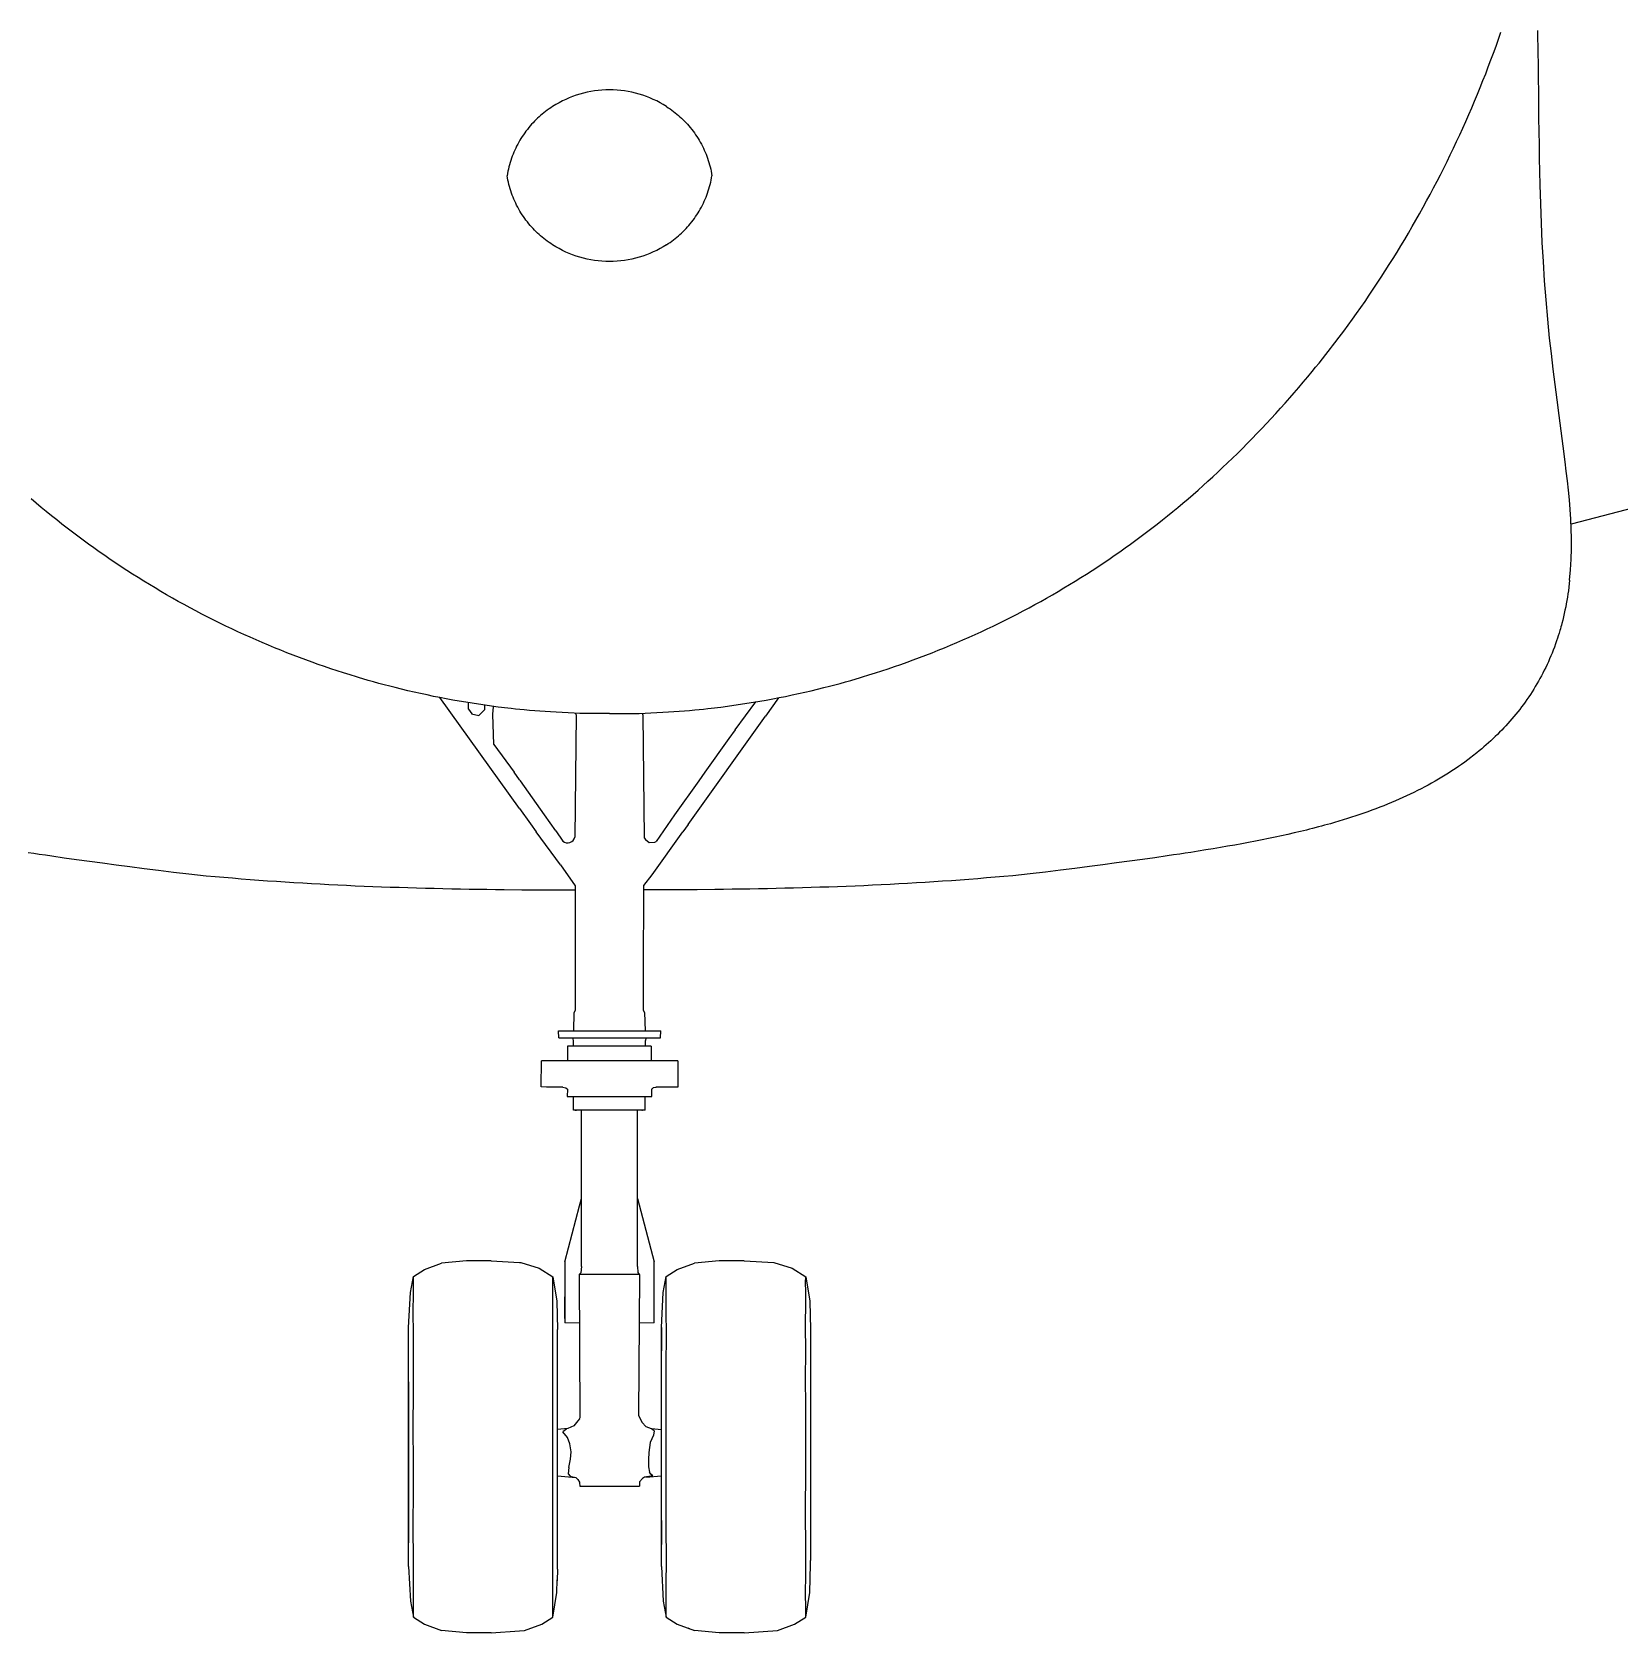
# Model space of a CAD drawing. Header units: millimetres. Extents: x -1718 to 143559, y -78490 to 15626.
# Drawn here: x 109356 to 114381, y -1837 to 3229 of the extents above; entities that cross this region are included whole.
import ezdxf

# ---------------------------------------------------------------- set-up
doc = ezdxf.new("R2010")
doc.units = ezdxf.units.MM
doc.header["$MEASUREMENT"] = 0
doc.linetypes.add('SOLID', pattern=[0])
doc.layers.get('0').update_dxf_attribs({"linetype": 'CONTINUOUS'})
doc.layers.add('LAYER_0$C$L0', color=7, linetype='SOLID')

msp = doc.modelspace()

# ---------------------------------------------------------------- linework, layer by layer
at = {"color": 7, "ltscale": 0.03937}
for p, q in [((110898.9, 771.7), (110646.9, 1122.8)), ((111718.7, 1122.5), (111677.1, 1064.1)), ((110737.1, 1086.8), (110737.1, 1106.7)), ((110746.7, 1071.5), (110769.7, 1066.3)), ((110769.7, 1066.3), (110789.7, 1085.2)), ((110789.7, 1085.2), (110789.3, 1098.7)), ((110814.8, 1070.5), (110816.1, 1093.9)), ((110817.9, 974.7), (110814.8, 1070.5)), ((110816.1, 1093.9), (110816, 1095.1)), ((111078.5, 1068.3), (111074.1, 681.1)), ((111078.5, 1068.3), (111077.5, 1073.5)), ((111288.8, 1068.6), (111289.5, 1073.5)), ((111288.8, 1068.6), (111293.5, 679.6)), ((111432.7, 721.5), (111677.1, 1064.1)), ((111581.4, 1020.9), (111646.4, 1109.3)), ((111581.4, 1020.9), (111561.5, 993)), ((110817.9, 974.7), (110882, 886.8)), ((111561.5, 993), (111485.4, 886.9)), ((110898.9, 863.1), (110882, 886.8)), ((111485.4, 886.9), (111466, 859.1)), ((110977.5, 752), (110901.6, 859.2)), ((111466, 859.1), (111389.2, 751.8)), ((110898.9, 771.9), (110933.4, 723.4)), ((110933.4, 723.4), (110951.1, 698.5)), ((111014, 701.2), (110977.5, 752)), ((111389.2, 751.8), (111331.4, 667.3)), ((111432.7, 721.5), (111416.1, 698.2)), ((111028.3, 593.2), (110951.1, 698.5)), ((111014, 701.2), (111036.3, 668.1)), ((111319, 562.3), (111416.1, 698.2)), ((111075.2, 527.6), (111075, 133.5)), ((111291, 247.3), (111292.6, 528.5)), ((111291.7, 133.4), (111291, 247.3)), ((111070.9, 68.1), (111072.1, 126.3)), ((111294.8, 126.1), (111296.5, 68.1)), ((111023, 46.6), (111022.2, 68.1)), ((111022.2, 68.1), (111345.9, 68.1)), ((111344.7, 46.6), (111345.9, 68.1)), ((110967.8, -109.4), (110968, -27.1)), ((111400, -27.1), (111399.4, -109.5)), ((111036, -109.7), (110991.8, -109.7)), ((111051, -115.8), (111050.1, -139.7)), ((111061, -139.7), (111088.8, -139.7)), ((111069.7, -182.3), (111069.8, -139.7)), ((111088.8, -139.7), (111109.7, -139.7)), ((111109.7, -139.7), (111163.9, -139.7)), ((111163.9, -139.7), (111229.1, -139.7)), ((111229.1, -139.7), (111283.1, -139.7)), ((111283.1, -139.7), (111317.3, -139.7)), ((111296.7, -182.3), (111296.9, -139.7)), ((111317.3, -139.7), (111317.5, -115.5)), ((111376.2, -109.7), (111349.8, -109.7)), ((111095, -678), (111094.8, -182.4)), ((111128.1, -182.3), (111095.9, -182.4)), ((111157.6, -182.3), (111128.1, -182.3)), ((111188.9, -182.3), (111157.6, -182.3)), ((111229.7, -182.3), (111203, -182.4)), ((111264.3, -182.3), (111229.7, -182.3)), ((111272.3, -677.2), (111272.5, -182.3)), ((111042.2, -662.3), (111088.8, -486)), ((111088.8, -486), (111094.9, -462.7)), ((111272.4, -462.2), (111325.2, -662.3)), ((110563, -709.5), (110597.9, -687.5)), ((110597.9, -687.5), (110652.6, -667)), ((110730.8, -659.9), (110652.6, -667)), ((110809.4, -659.7), (110730.8, -659.9)), ((110809.4, -659.7), (110898.9, -664.9)), ((110903.1, -665.2), (110961.4, -682.7)), ((110961.4, -682.7), (111004.2, -710)), ((111042.2, -662.3), (111042.2, -708.3)), ((111042.2, -708.3), (111042.2, -756.8)), ((111091.2, -1156.6), (111089.1, -702.2)), ((111099.3, -701.3), (111277, -701.3)), ((111278.6, -703.4), (111274.9, -1147.7)), ((111325.2, -708.5), (111325.2, -662.3)), ((111325.2, -756), (111325.2, -708.5)), ((111363.2, -709.5), (111398.1, -687.5)), ((111398.1, -687.5), (111452.8, -667)), ((111531, -659.9), (111452.8, -667)), ((111609.7, -659.7), (111531, -659.9)), ((111609.7, -659.7), (111703.3, -665.2)), ((111703.3, -665.2), (111761.6, -682.7)), ((111761.6, -682.7), (111804.4, -710)), ((110553.7, -760.3), (110563, -709.5)), ((110563.2, -768.5), (110563, -734.3)), ((111004.5, -757.9), (111003.9, -726.7)), ((111004.2, -710), (111016.9, -787.6)), ((111004.6, -795.1), (111004.5, -757.9)), ((111042.2, -756.8), (111042.2, -792)), ((111325.2, -790.5), (111325.2, -756)), ((111353.9, -760.3), (111363.2, -709.5)), ((111363.4, -768.5), (111363.2, -734.3)), ((111804.8, -757.9), (111804.2, -726.7)), ((111804.4, -710), (111817.1, -787.6)), ((111804.8, -795.1), (111804.8, -757.9)), ((110547.9, -870.4), (110553.7, -760.3)), ((110562.3, -816.5), (110563.2, -768.5)), ((111004, -861.3), (111004.6, -795.1)), ((111016.9, -787.6), (111019.2, -877.4)), ((111042.2, -818.1), (111042.2, -773.8)), ((111042.2, -792), (111042.2, -829)), ((111325.2, -829), (111325.2, -790.5)), ((111348.1, -870.4), (111353.9, -760.3)), ((111362.6, -816.5), (111363.4, -768.5)), ((111804.2, -861.3), (111804.8, -795.1)), ((111817.1, -787.6), (111819.5, -877.4)), ((110563.3, -894.6), (110562.3, -816.5)), ((111004.2, -948.8), (111004, -861.3)), ((111042.2, -842.2), (111042.2, -818.1)), ((111042.2, -829), (111042.2, -853.1)), ((111089.8, -857.1), (111042.2, -856)), ((111325.2, -856), (111277.4, -857)), ((111325.2, -853.1), (111325.2, -829)), ((111363.5, -894.6), (111362.6, -816.5)), ((111804.4, -948.8), (111804.2, -861.3)), ((110547.8, -950.5), (110547.9, -870.4)), ((110563.1, -989.6), (110563.3, -894.6)), ((111019.5, -997.9), (111019.2, -877.4)), ((111348, -950.5), (111348.1, -870.4)), ((111348, -889), (111348, -923.2)), ((111363.3, -989.6), (111363.5, -894.6)), ((110547.9, -1195.7), (110547.8, -950.5)), ((111004.1, -1030.5), (111004.2, -948.8)), ((111348, -1027.2), (111348, -950.5)), ((111804.3, -1030.5), (111804.4, -948.8)), ((110563, -1075.5), (110563.1, -989.6)), ((111019.4, -1187.3), (111019.5, -997.9)), ((111347.8, -1054.1), (111348, -974.8)), ((111363.2, -1075.5), (111363.3, -989.6)), ((111819.8, -997.9), (111819.6, -1608.1)), ((110547.8, -1042.9), (110547.9, -1175.7)), ((111004.2, -1119.5), (111004.1, -1030.5)), ((111348.1, -1221.1), (111347.8, -1054.1)), ((111804.4, -1119.5), (111804.3, -1030.5)), ((110562.9, -1186.3), (110563, -1075.5)), ((111363.2, -1186.3), (111363.2, -1075.5)), ((111004.2, -1209.3), (111004.2, -1119.5)), ((111274.9, -1147.7), (111286.3, -1170)), ((111804.4, -1209.3), (111804.4, -1119.5)), ((110547.9, -1175.7), (110547.8, -1309.8)), ((110547.9, -1321.3), (110547.9, -1195.7)), ((110563.1, -1300), (110562.9, -1186.3)), ((111004.2, -1322.7), (111004.2, -1209.3)), ((111019.3, -1428.1), (111019.4, -1187.3)), ((111051.6, -1190.7), (111019.4, -1193.7)), ((111050.7, -1218.5), (111036, -1200.7)), ((111286.3, -1170), (111300, -1184.8)), ((111323.4, -1211.6), (111312.1, -1234.5)), ((111348.1, -1194.3), (111316.5, -1191.2)), ((111348.1, -1321.3), (111348.1, -1195.7)), ((111363.3, -1300), (111363.2, -1186.3)), ((111804.4, -1322.7), (111804.4, -1209.3)), ((111057.9, -1238.4), (111050.7, -1218.5)), ((111061.9, -1264.4), (111057.9, -1238.4)), ((111060, -1287.2), (111061.9, -1264.4)), ((111308.4, -1265.9), (111307, -1288.3)), ((111312.1, -1234.5), (111308.4, -1265.9)), ((110547.8, -1309.8), (110547.8, -1546.6)), ((110563, -1389), (110563.1, -1300)), ((111054.5, -1313.7), (111060, -1287.2)), ((111307, -1288.3), (111307.5, -1311.5)), ((111363.2, -1389), (111363.3, -1300)), ((110547.8, -1608.1), (110547.9, -1321.3)), ((111003.9, -1453.4), (111004.2, -1322.7)), ((111019.3, -1340.2), (111077, -1345.2)), ((111320.4, -1340.5), (111294.5, -1344.7)), ((111299, -1344), (111348.1, -1340)), ((111348, -1608.1), (111348.1, -1321.3)), ((111804.2, -1453.4), (111804.4, -1322.7)), ((110562.6, -1498.2), (110563, -1389)), ((111362.8, -1498.2), (111363.2, -1389)), ((111004.6, -1569.9), (111003.9, -1453.4)), ((111019.6, -1611.4), (111019.3, -1428.1)), ((111804.8, -1569.9), (111804.2, -1453.4)), ((110563.2, -1608.9), (110562.6, -1498.2)), ((111347.8, -1481), (111348, -1557.3)), ((111363.5, -1608.9), (111362.8, -1498.2)), ((111004.2, -1655.4), (111004.6, -1569.9)), ((111804.4, -1655.4), (111804.8, -1569.9)), ((110563, -1683.7), (110563.2, -1608.9)), ((111019.4, -1635.7), (111019.6, -1611.4)), ((111363.2, -1683.7), (111363.5, -1608.9)), ((111817.1, -1709.4), (111819.5, -1619.6)), ((110547.9, -1626.7), (110553.7, -1736.7)), ((111004.1, -1710.8), (111004.2, -1655.4)), ((111016.9, -1709.4), (111017.9, -1669.2)), ((111019.4, -1635.7), (111017.9, -1671.9)), ((111348.1, -1626.7), (111353.9, -1736.7)), ((111804.3, -1710.8), (111804.4, -1655.4)), ((110563.1, -1742.7), (110563, -1683.7)), ((111004.2, -1760.1), (111004.1, -1710.8)), ((111004.2, -1787), (111016.9, -1709.4)), ((111363.3, -1742.7), (111363.2, -1683.7)), ((111804.4, -1760.1), (111804.3, -1710.8)), ((111804.4, -1787), (111817.1, -1709.4)), ((110553.7, -1736.7), (110563, -1787.5)), ((110563, -1777), (110563.1, -1742.7)), ((111004.2, -1784.2), (111004.2, -1760.1)), ((111353.9, -1736.7), (111363.2, -1787.5)), ((111363.2, -1777), (111363.3, -1742.7)), ((111804.4, -1784.2), (111804.4, -1760.1)), ((110563, -1787.5), (110597.9, -1809.6)), ((110597.9, -1809.6), (110652.6, -1830)), ((110914.7, -1830), (110969.3, -1809.8)), ((110969.3, -1809.8), (111004.2, -1787)), ((111363.2, -1787.5), (111398.1, -1809.6)), ((111398.1, -1809.6), (111452.8, -1830)), ((111715, -1830), (111769.5, -1809.8)), ((111769.5, -1809.8), (111804.4, -1787)), ((110730.8, -1837.1), (110652.6, -1830)), ((110809.4, -1837.4), (110730.8, -1837.1)), ((110809.4, -1837.4), (110898.9, -1831.1)), ((111531, -1837.1), (111452.8, -1830)), ((111609.7, -1837.4), (111531, -1837.1)), ((111609.7, -1837.4), (111715, -1830))]:
    msp.add_line(p, q, dxfattribs=at)
at = {"color": 7, "ltscale": 0.018792}
msp.add_line((110737.1, 1086.8), (110748.1, 1071.2), dxfattribs=at)
at = {"color": 7, "ltscale": 0.004625}
msp.add_line((110901.6, 859.2), (110898.9, 863.1), dxfattribs=at)
at = {"color": 7, "ltscale": 8.59709e-06}
msp.add_line((111432.7, 721.5), (111432.7, 721.5), dxfattribs=at)
at = {"color": 7, "ltscale": 0.015746}
msp.add_line((111293.5, 679.6), (111297.3, 673.8), dxfattribs=at)
at = {"color": 7, "ltscale": 0.015227}
msp.add_line((111297.3, 673.8), (111309.6, 664.4), dxfattribs=at)
at = {"color": 7, "ltscale": 0.017577}
msp.add_line((111309.6, 664.4), (111327.4, 665.6), dxfattribs=at)
at = {"color": 7, "ltscale": 0.00428}
msp.add_line((111327.4, 665.6), (111331.4, 667.3), dxfattribs=at)
at = {"color": 7, "ltscale": 6.96311e-05}
for p, q in [((109852.3, 564.7), (109852.4, 564.7)), ((112515.1, 564.7), (112515, 564.7))]:
    msp.add_line(p, q, dxfattribs=at)
at = {"color": 7, "ltscale": 0.016903}
msp.add_line((111028.3, 593.2), (111075.2, 527.6), dxfattribs=at)
at = {"color": 7, "ltscale": 0.016054}
msp.add_line((111292.6, 528.5), (111319, 562.3), dxfattribs=at)
at = {"color": 7, "ltscale": 0.007607}
msp.add_line((111075, 133.5), (111072.1, 126.3), dxfattribs=at)
at = {"color": 7, "ltscale": 0.007847}
msp.add_line((111294.8, 126.1), (111291.7, 133.4), dxfattribs=at)
at = {"color": 7, "ltscale": 0.017763}
msp.add_line((111023, 46.6), (111344.7, 46.6), dxfattribs=at)
at = {"color": 7, "ltscale": 0.014303}
msp.add_line((111315.1, 19.4), (111051.1, 19.4), dxfattribs=at)
for p, q in [((111051.1, 19.4), (111051.1, -27.1)), ((111315.1, 19.4), (111315.1, -27.1)), ((111070.7, -1181.4), (111051.6, -1190.7))]:
    msp.add_line(p, q)
at = {"color": 7, "ltscale": 0.008232}
msp.add_line((111069.9, 37.5), (111068, 45.7), dxfattribs=at)
at = {"color": 7, "ltscale": 0.01769}
msp.add_line((111069.8, 19.5), (111069.9, 37.5), dxfattribs=at)
at = {"color": 7, "ltscale": 0.018051}
msp.add_line((111297.8, 19.6), (111297.9, 37.9), dxfattribs=at)
at = {"color": 7, "ltscale": 0.007632}
msp.add_line((111298.6, 45.6), (111297.9, 37.9), dxfattribs=at)
at = {"color": 7, "ltscale": 0.002587}
msp.add_line((111400, -27.1), (110968, -27.1), dxfattribs=at)
at = {"color": 7, "ltscale": 0.016112}
msp.add_line((110984.2, -109.7), (110967.8, -109.4), dxfattribs=at)
at = {"color": 7, "ltscale": 0.007482}
msp.add_line((110991.8, -109.7), (110984.2, -109.7), dxfattribs=at)
at = {"color": 7, "ltscale": 0.009197}
msp.add_line((111036, -109.7), (111045.1, -111.7), dxfattribs=at)
at = {"color": 7, "ltscale": 0.007065}
msp.add_line((111045.1, -111.7), (111051, -115.8), dxfattribs=at)
at = {"color": 7, "ltscale": 0.010696}
msp.add_line((111050.1, -139.7), (111061, -139.7), dxfattribs=at)
at = {"color": 7, "ltscale": 0.006993}
msp.add_line((111317.5, -116.3), (111322.7, -111.5), dxfattribs=at)
at = {"color": 7, "ltscale": 0.008521}
msp.add_line((111322.7, -111.5), (111331.2, -109.7), dxfattribs=at)
at = {"color": 7, "ltscale": 0.00408}
msp.add_line((111334.4, -109.7), (111330.3, -109.9), dxfattribs=at)
at = {"color": 7, "ltscale": 0.018647}
msp.add_line((111349.8, -109.7), (111330.9, -109.7), dxfattribs=at)
at = {"color": 7, "ltscale": 0.007466}
msp.add_line((111383.7, -109.7), (111376.2, -109.7), dxfattribs=at)
at = {"color": 7, "ltscale": 0.015434}
msp.add_line((111399.4, -109.5), (111383.7, -109.7), dxfattribs=at)
at = {"color": 7, "ltscale": 0.00569}
msp.add_line((111075.5, -182.3), (111069.7, -182.3), dxfattribs=at)
at = {"color": 7, "ltscale": 0.001746}
msp.add_line((111075.5, -182.3), (111077.3, -182.3), dxfattribs=at)
at = {"color": 7, "ltscale": 0.013034}
msp.add_line((111088.8, -182.3), (111075.5, -182.3), dxfattribs=at)
at = {"color": 7, "ltscale": 0.001523}
msp.add_line((111077.3, -182.3), (111078.8, -182.3), dxfattribs=at)
at = {"color": 7, "ltscale": 0.000553762}
msp.add_line((111077.9, -182.3), (111077.3, -182.3), dxfattribs=at)
at = {"color": 7, "ltscale": 0.000961214}
msp.add_line((111077.3, -182.3), (111078.3, -182.3), dxfattribs=at)
at = {"color": 7, "ltscale": 0.007013}
msp.add_line((111095.9, -182.4), (111088.8, -182.3), dxfattribs=at)
at = {"color": 7, "ltscale": 0.01624}
msp.add_line((111203, -182.4), (111186.5, -182.3), dxfattribs=at)
at = {"color": 7, "ltscale": 0.018278}
msp.add_line((111282.9, -182.4), (111264.3, -182.3), dxfattribs=at)
at = {"color": 7, "ltscale": 0.011657}
msp.add_line((111294.7, -182.4), (111282.9, -182.4), dxfattribs=at)
at = {"color": 7, "ltscale": 0.001615}
msp.add_line((111286, -182.4), (111287.6, -182.4), dxfattribs=at)
at = {"color": 7, "ltscale": 0.000630583}
msp.add_line((111287.6, -182.4), (111288.3, -182.4), dxfattribs=at)
at = {"color": 7, "ltscale": 0.001986}
msp.add_line((111296.7, -182.3), (111294.7, -182.4), dxfattribs=at)
at = {"color": 7, "ltscale": 0.004113}
msp.add_line((110898.9, -664.9), (110903.1, -665.2), dxfattribs=at)
at = {"color": 7, "ltscale": 0.006234}
msp.add_line((111089.1, -702.2), (111093, -697.2), dxfattribs=at)
at = {"color": 7, "ltscale": 0.010088}
msp.add_line((111089.1, -702.2), (111099.3, -701.3), dxfattribs=at)
at = {"color": 7, "ltscale": 0.018966}
msp.add_line((111095, -678), (111093, -697.2), dxfattribs=at)
at = {"color": 7, "ltscale": 0.019227}
msp.add_line((111272.3, -677.2), (111273.4, -696.7), dxfattribs=at)
at = {"color": 7, "ltscale": 0.008364}
msp.add_line((111273.4, -696.7), (111278.6, -703.4), dxfattribs=at)
at = {"color": 7, "ltscale": 0.004729}
for p, q in [((110563, -714.4), (110563, -709.5)), ((111363.2, -714.4), (111363.2, -709.5))]:
    msp.add_line(p, q, dxfattribs=at)
at = {"color": 7, "ltscale": 0.019662}
for p, q in [((110563, -734.3), (110563, -714.4)), ((111363.2, -734.3), (111363.2, -714.4))]:
    msp.add_line(p, q, dxfattribs=at)
at = {"color": 7, "ltscale": 0.016411}
for p, q in [((111003.9, -726.7), (111004.2, -710)), ((111804.2, -726.7), (111804.4, -710))]:
    msp.add_line(p, q, dxfattribs=at)
at = {"color": 7, "ltscale": 0.002837}
for p, q in [((111042.2, -853.1), (111042.2, -856)), ((111325.2, -856), (111325.2, -853.1))]:
    msp.add_line(p, q, dxfattribs=at)
at = {"color": 7, "ltscale": 0.000519039}
msp.add_line((111325.2, -841.7), (111325.2, -842.2), dxfattribs=at)
at = {"color": 7, "ltscale": 0.018274}
for p, q in [((111348.1, -870.4), (111348, -889)), ((110547.9, -1626.7), (110547.8, -1608.1))]:
    msp.add_line(p, q, dxfattribs=at)
at = {"color": 7, "ltscale": 0.000653605}
msp.add_line((111348.1, -889.6), (111348, -889), dxfattribs=at)
at = {"color": 7, "ltscale": 0.011343}
for p, q in [((111819.5, -877.4), (111819.6, -889)), ((111819.5, -1619.6), (111819.6, -1608.1))]:
    msp.add_line(p, q, dxfattribs=at)
at = {"color": 7, "ltscale": 0.0046}
msp.add_line((111819.6, -889), (111819.8, -997.9), dxfattribs=at)
at = {"color": 7, "ltscale": 0.003388}
msp.add_line((111348, -920.2), (111348, -923.6), dxfattribs=at)
at = {"color": 7, "ltscale": 0.018793}
msp.add_line((111348, -923.6), (111348, -942.7), dxfattribs=at)
at = {"color": 7, "ltscale": 0.009116}
msp.add_line((111348, -935.5), (111348, -944.7), dxfattribs=at)
at = {"color": 7, "ltscale": 0.008623}
msp.add_line((111088.8, -1159.2), (111083.9, -1166.5), dxfattribs=at)
at = {"color": 7, "ltscale": 0.004328}
msp.add_line((111088.8, -1159.2), (111091.2, -1155.6), dxfattribs=at)
at = {"color": 7, "ltscale": 0.01359}
msp.add_line((111047.4, -1192.8), (111036, -1200.7), dxfattribs=at)
at = {"color": 7, "ltscale": 0.019608}
msp.add_line((111083.9, -1166.5), (111070.7, -1181.4), dxfattribs=at)
at = {"color": 7, "ltscale": 0.017428}
msp.add_line((111316.5, -1191.2), (111300, -1184.8), dxfattribs=at)
at = {"color": 7, "ltscale": 0.010274}
msp.add_line((111324.5, -1197.9), (111316.5, -1191.2), dxfattribs=at)
at = {"color": 7, "ltscale": 0.013545}
msp.add_line((111324.5, -1197.9), (111323.4, -1211.6), dxfattribs=at)
at = {"color": 7, "ltscale": 0.019273}
msp.add_line((111054.5, -1313.7), (111053, -1333.2), dxfattribs=at)
at = {"color": 7, "ltscale": 0.016987}
msp.add_line((111307.5, -1311.5), (111310.5, -1328.5), dxfattribs=at)
at = {"color": 7, "ltscale": 0.00969}
msp.add_line((111053, -1333.2), (111059.3, -1340.8), dxfattribs=at)
at = {"color": 7, "ltscale": 0.017719}
msp.add_line((111059.3, -1340.8), (111076.8, -1344.9), dxfattribs=at)
at = {"color": 7, "ltscale": 0.014974}
msp.add_line((111076.8, -1344.9), (111083.7, -1351.8), dxfattribs=at)
at = {"color": 7, "ltscale": 0.009161}
msp.add_line((111083.7, -1351.8), (111088.4, -1359.8), dxfattribs=at)
at = {"color": 7, "ltscale": 0.002219}
msp.add_line((111088.4, -1359.8), (111088.8, -1362), dxfattribs=at)
at = {"color": 7, "ltscale": 0.01042}
msp.add_line((111088.8, -1362), (111090.3, -1372.5), dxfattribs=at)
at = {"color": 7, "ltscale": 0.018406}
msp.add_line((111279.1, -1359.1), (111278.5, -1372.6), dxfattribs=at)
at = {"color": 7, "ltscale": 0.013676}
msp.add_line((111279.1, -1359.1), (111287.9, -1348.3), dxfattribs=at)
at = {"color": 7, "ltscale": 0.007396}
msp.add_line((111294.5, -1344.7), (111287.9, -1348.3), dxfattribs=at)
at = {"color": 7, "ltscale": 0.007158}
msp.add_line((111314.2, -1334.8), (111310.5, -1328.5), dxfattribs=at)
at = {"color": 7, "ltscale": 0.008307}
msp.add_line((111320.4, -1340.5), (111314.2, -1334.8), dxfattribs=at)
at = {"color": 7, "ltscale": 0.002261}
msp.add_line((111090.3, -1372.5), (111278.5, -1372.6), dxfattribs=at)
at = {"color": 7, "ltscale": 0.005671}
msp.add_line((110547.8, -1546.6), (110547.8, -1552.3), dxfattribs=at)
at = {"color": 7, "ltscale": 0.00135}
msp.add_line((111348, -1609.5), (111348, -1608.1), dxfattribs=at)
at = {"color": 7, "ltscale": 0.002749}
msp.add_line((111348, -1611.4), (111348, -1608.6), dxfattribs=at)
at = {"color": 7, "ltscale": 0.002538}
msp.add_line((111348, -1614), (111348, -1611.4), dxfattribs=at)
at = {"color": 7, "ltscale": 0.012938}
msp.add_line((111348.1, -1626.7), (111348, -1613.5), dxfattribs=at)
at = {"color": 7, "ltscale": 0.01035}
for p, q in [((110563, -1787.5), (110563, -1777)), ((111363.2, -1787.5), (111363.2, -1777))]:
    msp.add_line(p, q, dxfattribs=at)
at = {"color": 7, "ltscale": 0.002761}
for p, q in [((111004.2, -1787), (111004.2, -1784.2)), ((111804.4, -1787), (111804.4, -1784.2))]:
    msp.add_line(p, q, dxfattribs=at)
at = {"color": 7, "ltscale": 0.003656}
msp.add_line((111436.1, -1823.9), (111432.6, -1822.5), dxfattribs=at)
at = {"color": 7, "ltscale": 0.001384}
msp.add_line((111437.4, -1824.3), (111436.1, -1823.9), dxfattribs=at)
at = {"color": 7, "ltscale": 0.01564}
msp.add_line((110898.9, -1831.1), (110914.7, -1830), dxfattribs=at)
at = {"ltscale": 0.03937}
for points in [[(113138.9, 1865.4), (113154.8, 1880.6), (113170.5, 1895.9), (113186.1, 1911.4), (113201.6, 1926.9), (113216.9, 1942.5), (113232.2, 1958.2), (113247.4, 1974.1), (113262.4, 1990), (113277.4, 2006.1), (113292.2, 2022.2), (113306.9, 2038.4), (113321.6, 2054.7), (113336.1, 2071.2), (113350.5, 2087.7), (113364.7, 2104.3), (113378.9, 2121), (113393, 2137.8), (113406.9, 2154.7), (113417.9, 2168.2), (113428.8, 2181.7), (113439.7, 2195.3), (113450.4, 2209), (113457.6, 2218.1), (113464.7, 2227.2), (113471.8, 2236.4), (113478.8, 2245.6), (113492.8, 2264.1), (113506.7, 2282.7), (113520.5, 2301.3), (113534.1, 2320.1), (113547.6, 2339), (113560.9, 2357.9), (113574.2, 2376.9), (113587.3, 2396), (113600.2, 2415.2), (113613.1, 2434.5), (113625.8, 2453.9), (113638.3, 2473.3), (113650.9, 2493.1), (113663.4, 2512.9), (113675.7, 2532.8), (113687.9, 2552.8), (113699.9, 2572.9), (113711.8, 2593.1), (113723.6, 2613.3), (113735.2, 2633.6), (113746.7, 2654), (113758, 2674.5), (113769.3, 2695), (113780.4, 2715.6), (113791.3, 2736.3), (113802.1, 2757), (113812.8, 2777.8), (113823.3, 2798.7), (113833.7, 2819.6), (113843.9, 2840.6), (113854.1, 2861.7), (113864, 2882.9), (113873.9, 2904.1), (113883.5, 2925.3), (113893.1, 2946.6), (113902.5, 2968), (113911.8, 2989.4), (113920.9, 3010.9), (113929.9, 3032.5), (113938.7, 3054.1), (113947.4, 3075.7), (113956, 3097.4), (113964.4, 3119.2), (113972.6, 3141), (113980.8, 3162.9), (113988.7, 3184.8), (113996.6, 3206.7), (114004.2, 3228.7)], [(115298.5, 1951.7), (114226.2, 1671.8)], [(114221.7, 1494.3), (114219.1, 1472.3), (114217.7, 1461.3), (114216.2, 1451), (114214.6, 1440.7), (114212.9, 1430.4), (114211.1, 1420.1), (114209.2, 1409.9), (114207, 1399.4), (114204.8, 1389), (114202.4, 1378.6), (114199.9, 1368.2), (114197.2, 1357.9), (114195.7, 1352.2), (114194.2, 1346.6), (114192.6, 1341), (114190.9, 1335.5), (114188.4, 1327.1), (114185.8, 1318.8), (114183.2, 1310.5), (114180.4, 1302.2), (114177, 1292.6), (114173.5, 1283), (114169.9, 1273.5), (114166.2, 1264), (114162.3, 1254.6), (114158.4, 1245.4), (114154.3, 1236.3), (114150.2, 1227.3), (114145.9, 1218.3), (114141.5, 1209.4), (114137.1, 1200.6), (114132.5, 1191.9), (114127.8, 1183.2), (114123, 1174.7), (114118.1, 1166.1), (114113.1, 1157.7), (114108, 1149.4), (114102.8, 1141.2), (114097.5, 1133), (114092.1, 1124.9), (114086.6, 1116.9), (114081, 1108.9), (114075.3, 1101.1), (114069.5, 1093.3), (114063.6, 1085.6), (114057.6, 1078), (114051.5, 1070.4), (114045.4, 1063), (114039.1, 1055.6), (114032.8, 1048.3), (114026.4, 1041.1), (114019.9, 1034), (114013.4, 1026.9), (114006.7, 1020), (114000, 1013.1), (113993.2, 1006.3), (113986.3, 999.6), (113979.4, 993), (113972.3, 986.4), (113965.2, 979.9), (113958, 973.5), (113950.7, 967.1), (113943.4, 960.8), (113935.9, 954.6), (113928.4, 948.5), (113923.7, 944.7), (113918.9, 940.9), (113914.1, 937.2), (113909.3, 933.4), (113899.5, 926.1), (113889.7, 918.8), (113879.7, 911.7), (113869.6, 904.6), (113859.4, 897.7), (113849.2, 891), (113838.7, 884.2), (113828.2, 877.6), (113817.6, 871.1), (113806.9, 864.8), (113796.1, 858.5), (113785.1, 852.3), (113774.1, 846.2), (113763, 840.3), (113751.7, 834.4), (113740.4, 828.6), (113728.9, 822.9), (113717.5, 817.4), (113705.7, 811.9), (113694, 806.4), (113682.1, 801.2), (113670.3, 796), (113658.1, 790.8), (113645.9, 785.8), (113633.7, 780.8), (113621.4, 776), (113608.8, 771.2), (113596.2, 766.5), (113583.6, 761.9), (113570.9, 757.4), (113557.9, 752.9), (113544.8, 748.5), (113531.8, 744.3), (113518.6, 740.1), (113505.2, 735.9), (113491.7, 731.8), (113478.1, 727.8), (113464.6, 723.9), (113455.2, 721.2), (113445.9, 718.7), (113436.6, 716.1), (113427.3, 713.6), (113408.5, 708.7), (113398.9, 706.2), (113389.2, 703.8), (113369.9, 699.1), (113350.5, 694.5), (113330.4, 689.9), (113310.3, 685.4), (113290.2, 681.1), (113269.3, 676.7), (113248.5, 672.5), (113227.5, 668.3), (113205.8, 664.2), (113184.1, 660.1), (113162.3, 656.2), (113139.6, 652.2), (113116.9, 648.3), (113094.2, 644.5), (113070.5, 640.6), (113046.7, 636.8), (113023, 633.1), (113005.6, 630.4), (112988.1, 627.7), (112968.3, 624.8), (112948.5, 621.9), (112909.4, 616.2), (112870.4, 610.7), (112829.3, 605.1), (112788.3, 599.5), (112745.1, 593.8), (112702, 588.2), (112656.5, 582.4), (112611, 576.6), (112563.1, 570.6), (112515.1, 564.7)], [(109344.4, 633.1), (109361.8, 630.4), (109379.3, 627.7), (109399.1, 624.8), (109418.9, 621.9), (109458, 616.2), (109497, 610.7), (109538.1, 605.1), (109579.1, 599.5), (109622.3, 593.8), (109665.4, 588.2), (109710.9, 582.4), (109756.4, 576.6), (109804.3, 570.6), (109852.3, 564.7)]]:
    msp.add_lwpolyline(points, dxfattribs=at)
at = {"color": 7, "ltscale": 0.03937}
for points in [[(111003.5, 2993.6), (110997.8, 2989.9), (110992.3, 2986.1), (110986.8, 2982.2), (110981.4, 2978.1), (110976.1, 2974), (110970.9, 2969.7), (110965.7, 2965.4), (110960.7, 2960.9), (110955.8, 2956.4), (110950.9, 2951.7), (110946.2, 2947), (110941.6, 2942.1), (110937, 2937.2), (110932.6, 2932.1), (110928.1, 2926.8), (110923.7, 2921.3), (110919.4, 2915.8), (110915.3, 2910.1), (110911.3, 2904.4), (110907.4, 2898.6), (110903.6, 2892.7), (110900, 2886.7), (110896.5, 2880.7), (110893.1, 2874.5), (110889.9, 2868.3), (110886.8, 2862.1), (110883.8, 2855.7), (110881, 2849.4), (110878.4, 2842.9), (110875.8, 2836.3), (110873.4, 2829.6), (110871.1, 2822.9), (110869, 2816.1), (110867.1, 2809.3), (110865.3, 2802.5), (110863.6, 2795.6), (110862.1, 2788.7), (110860.8, 2781.7), (110859.6, 2774.7)], [(111363.9, 2993.6), (111369.6, 2989.9), (111375.1, 2986.1), (111380.6, 2982.2), (111386, 2978.1), (111391.3, 2974), (111396.5, 2969.7), (111401.7, 2965.4), (111406.7, 2960.9), (111411.6, 2956.4), (111416.5, 2951.7), (111421.2, 2947), (111425.8, 2942.1), (111430.4, 2937.2), (111434.8, 2932.1), (111439.3, 2926.8), (111443.7, 2921.3), (111448, 2915.8), (111452.1, 2910.1), (111456.2, 2904.4), (111460, 2898.6), (111463.8, 2892.7), (111467.4, 2886.7), (111470.9, 2880.7), (111474.3, 2874.5), (111477.5, 2868.3), (111480.6, 2862.1), (111483.6, 2855.7), (111486.4, 2849.4), (111489.1, 2842.9), (111491.6, 2836.3), (111494, 2829.6), (111496.3, 2822.9), (111498.4, 2816.1), (111500.3, 2809.3), (111502.1, 2802.5), (111503.8, 2795.6), (111505.3, 2788.7), (111506.6, 2781.7), (111507.8, 2774.7)], [(111003.5, 2555.8), (110997.8, 2559.5), (110992.3, 2563.3), (110986.8, 2567.2), (110981.4, 2571.3), (110976.1, 2575.4), (110970.9, 2579.7), (110965.7, 2584), (110960.7, 2588.5), (110955.8, 2593), (110950.9, 2597.7), (110946.2, 2602.5), (110941.6, 2607.3), (110937, 2612.3), (110932.6, 2617.3), (110928.1, 2622.6), (110923.7, 2628.1), (110919.4, 2633.7), (110915.3, 2639.3), (110911.3, 2645), (110907.4, 2650.8), (110903.6, 2656.7), (110900, 2662.7), (110896.5, 2668.7), (110893.1, 2674.9), (110889.9, 2681.1), (110886.8, 2687.3), (110883.8, 2693.7), (110881, 2700.1), (110878.4, 2706.5), (110875.8, 2713.1), (110873.4, 2719.8), (110871.1, 2726.5), (110869, 2733.3), (110867.1, 2740.1), (110865.3, 2746.9), (110863.6, 2753.8), (110862.1, 2760.8), (110860.8, 2767.7), (110859.6, 2774.7)], [(111363.9, 2555.8), (111369.6, 2559.5), (111375.1, 2563.3), (111380.6, 2567.2), (111386, 2571.3), (111391.3, 2575.4), (111396.5, 2579.7), (111401.7, 2584), (111406.7, 2588.5), (111411.6, 2593), (111416.5, 2597.7), (111421.2, 2602.5), (111425.8, 2607.3), (111430.4, 2612.3), (111434.8, 2617.3), (111439.3, 2622.6), (111443.7, 2628.1), (111448, 2633.7), (111452.1, 2639.3), (111456.2, 2645), (111460, 2650.8), (111463.8, 2656.7), (111467.4, 2662.7), (111470.9, 2668.7), (111474.3, 2674.9), (111477.5, 2681.1), (111480.6, 2687.3), (111483.6, 2693.7), (111486.4, 2700.1), (111489.1, 2706.5), (111491.6, 2713.1), (111494, 2719.8), (111496.3, 2726.5), (111498.4, 2733.3), (111500.3, 2740.1), (111502.1, 2746.9), (111503.8, 2753.8), (111505.3, 2760.8), (111506.6, 2767.7), (111507.8, 2774.7)], [(111183.7, 1072.2), (111202.4, 1072.1), (111221.1, 1072.2), (111239.9, 1072.4), (111258.6, 1072.7), (111277.3, 1073.1), (111296, 1073.7), (111314.7, 1074.5), (111333.4, 1075.3), (111352.1, 1076.3), (111370.7, 1077.4), (111387.3, 1078.5), (111403.9, 1079.7), (111420.5, 1081), (111437, 1082.5), (111453.6, 1084), (111467.3, 1085.3), (111481.1, 1086.7), (111494.9, 1088.2), (111505.2, 1089.4), (111515.5, 1090.6), (111525.8, 1091.8), (111536.1, 1093.1), (111556.7, 1095.8), (111577.3, 1098.6), (111597.8, 1101.6), (111618.3, 1104.8), (111638.8, 1108.1), (111659.3, 1111.5), (111679.7, 1115.1), (111700.1, 1118.9), (111720.5, 1122.8), (111740.9, 1126.9), (111761.2, 1131.2), (111781.5, 1135.6), (111801.7, 1140.1), (111821.9, 1144.8), (111842.1, 1149.6), (111862.3, 1154.6), (111879.3, 1159), (111896.4, 1163.5), (111913.4, 1168), (111930.4, 1172.7), (111947.3, 1177.5), (111964.2, 1182.4), (111974.4, 1185.4), (111984.5, 1188.4), (112004.7, 1194.6), (112024.9, 1200.9), (112045, 1207.4), (112065.1, 1214), (112085.1, 1220.8), (112105.1, 1227.8), (112125, 1234.8), (112144.9, 1242.1), (112164.7, 1249.5), (112184.5, 1257), (112204.2, 1264.7), (112223.9, 1272.5), (112243.5, 1280.5), (112263, 1288.6), (112282.5, 1296.8), (112301.9, 1305.2), (112321.2, 1313.8), (112340.5, 1322.5), (112359.7, 1331.3), (112378.9, 1340.3), (112398, 1349.4), (112417, 1358.7), (112436, 1368.1), (112454.8, 1377.7), (112473.7, 1387.3), (112492.4, 1397.2), (112511.1, 1407.1), (112529.7, 1417.2), (112548.2, 1427.5), (112566.6, 1437.9), (112585, 1448.4), (112603.3, 1459), (112621.5, 1469.8), (112639.5, 1480.7), (112657.5, 1491.7), (112675.3, 1502.8), (112693.1, 1514), (112710.8, 1525.4), (112728.4, 1536.9), (112746, 1548.6), (112763.4, 1560.4), (112780.8, 1572.3), (112798, 1584.3), (112815.2, 1596.4), (112832.3, 1608.7), (112849.3, 1621.1), (112866.2, 1633.7), (112883.1, 1646.3), (112899.8, 1659.1), (112916.4, 1672), (112933, 1685), (112949.4, 1698.2), (112965.8, 1711.5), (112982, 1724.9), (112998.2, 1738.4), (113014.2, 1752), (113030.2, 1765.8), (113046, 1779.7), (113061.8, 1793.7), (113077.4, 1807.8), (113093, 1822), (113108.4, 1836.4), (113123.7, 1850.8), (113138.9, 1865.4)], [(111183.7, 1072.2), (111165, 1072.1), (111146.3, 1072.2), (111127.5, 1072.4), (111108.8, 1072.7), (111090.1, 1073.1), (111071.4, 1073.7), (111052.7, 1074.5), (111034, 1075.3), (111015.3, 1076.3), (110996.7, 1077.4), (110980.1, 1078.5), (110963.5, 1079.7), (110946.9, 1081), (110930.4, 1082.5), (110913.8, 1084), (110900.1, 1085.3), (110886.3, 1086.7), (110872.5, 1088.2), (110862.2, 1089.4), (110851.9, 1090.6), (110841.6, 1091.8), (110831.3, 1093.1), (110810.7, 1095.8), (110790.1, 1098.6), (110769.6, 1101.6), (110749.1, 1104.8), (110728.6, 1108.1), (110708.1, 1111.5), (110687.7, 1115.1), (110667.3, 1118.9), (110646.9, 1122.8), (110626.5, 1126.9), (110606.2, 1131.2), (110585.9, 1135.6), (110565.7, 1140.1), (110545.5, 1144.8), (110525.3, 1149.6), (110505.1, 1154.6), (110488.1, 1159), (110471, 1163.5), (110454, 1168), (110437, 1172.7), (110420.1, 1177.5), (110403.2, 1182.4), (110393, 1185.4), (110382.9, 1188.4), (110362.7, 1194.6), (110342.5, 1200.9), (110322.4, 1207.4), (110302.3, 1214), (110282.3, 1220.8), (110262.3, 1227.8), (110242.4, 1234.8), (110222.5, 1242.1), (110202.7, 1249.5), (110182.9, 1257), (110163.2, 1264.7), (110143.5, 1272.5), (110123.9, 1280.5), (110104.4, 1288.6), (110084.9, 1296.8), (110065.5, 1305.2), (110046.2, 1313.8), (110026.9, 1322.5), (110007.7, 1331.3), (109988.5, 1340.3), (109969.4, 1349.4), (109950.4, 1358.7), (109931.4, 1368.1), (109912.6, 1377.7), (109893.7, 1387.3), (109875, 1397.2), (109856.3, 1407.1), (109837.7, 1417.2), (109819.2, 1427.5), (109800.8, 1437.9), (109782.4, 1448.4), (109764.1, 1459), (109745.9, 1469.8), (109727.9, 1480.7), (109709.9, 1491.7), (109692.1, 1502.8), (109674.3, 1514), (109656.6, 1525.4), (109639, 1536.9), (109621.4, 1548.6), (109604, 1560.4), (109586.6, 1572.3), (109569.4, 1584.3), (109552.2, 1596.4), (109535.1, 1608.7), (109518.1, 1621.1), (109501.2, 1633.7), (109484.3, 1646.3), (109467.6, 1659.1), (109451, 1672), (109434.4, 1685), (109418, 1698.2), (109401.6, 1711.5), (109385.4, 1724.9), (109369.2, 1738.4), (109353.2, 1752)], [(109852.4, 564.7), (109880.1, 562), (109907.8, 559.3), (109935.5, 556.8), (109963.3, 554.3), (109991, 552), (110018.7, 549.7), (110046.4, 547.5), (110074.2, 545.4), (110101.9, 543.4), (110129.6, 541.5), (110157.3, 539.6), (110185.1, 537.9), (110212.8, 536.2), (110240.5, 534.6), (110268.3, 533.1), (110296, 531.6), (110323.8, 530.3), (110351.5, 529), (110379.2, 527.7), (110406.9, 526.5), (110434.7, 525.4), (110462.4, 524.4), (110490.1, 523.4), (110517.9, 522.5), (110545.6, 521.6), (110573.4, 520.8), (110601.1, 520.1), (110628.9, 519.4), (110656.6, 518.8), (110684.3, 518.2), (110712.1, 517.6), (110739.8, 517.1), (110767.5, 516.7), (110795.3, 516.2), (110823, 515.9), (110850.7, 515.5), (110906.2, 515), (110961.7, 514.6), (111017.2, 514.3), (111072.7, 514.1), (111075.1, 514.1)], [(112515, 564.7), (112487.3, 562), (112459.6, 559.3), (112431.9, 556.8), (112404.1, 554.3), (112376.4, 552), (112348.7, 549.7), (112321, 547.5), (112293.2, 545.4), (112265.5, 543.4), (112237.8, 541.5), (112210.1, 539.6), (112182.3, 537.9), (112154.6, 536.2), (112126.9, 534.6), (112099.1, 533.1), (112071.4, 531.6), (112043.7, 530.3), (112015.9, 529), (111988.2, 527.7), (111960.5, 526.5), (111932.7, 525.4), (111905, 524.4), (111877.3, 523.4), (111849.5, 522.5), (111821.8, 521.6), (111794, 520.8), (111766.3, 520.1), (111738.6, 519.4), (111710.8, 518.8), (111683.1, 518.2), (111655.3, 517.6), (111627.6, 517.1), (111599.9, 516.7), (111572.1, 516.2), (111544.4, 515.9), (111516.7, 515.5), (111461.2, 515), (111405.7, 514.6), (111350.2, 514.3), (111294.7, 514.1), (111292.5, 514.1)]]:
    msp.add_lwpolyline(points, dxfattribs=at)
msp.add_arc((111050.8, 687.5), 24.2, 233.2651, 344.5118, dxfattribs=at)
for centre, major_axis, start_param, end_param in [((111184, 2728.5), (327.3, -5.3), 1.587515, 2.17085), ((111183.4, 2728.5), (327.3, 5.3), 0.970742, 1.554078)]:
    msp.add_ellipse(centre, major_axis=major_axis, ratio=0.97037, start_param=start_param, end_param=end_param, dxfattribs=at)
at = {"color": 7, "ltscale": 0.03937, "extrusion": (0, 0, -1)}
for centre, major_axis, start_param, end_param in [((111184, 2820.9), (327.3, 5.3), 1.587515, 2.17085), ((111183.4, 2820.9), (327.3, -5.3), 0.970742, 1.554078)]:
    msp.add_ellipse(centre, major_axis=major_axis, ratio=0.97037, start_param=start_param, end_param=end_param, dxfattribs=at)
at = {"layer": 'LAYER_0$C$L0'}
msp.add_lwpolyline([(114221.7, 1494.3), (114224.7, 1527.4), (114226.6, 1560.5), (114227.4, 1593.8), (114227.4, 1626.9), (114226.6, 1657.5), (114225.2, 1687.9), (114223.2, 1718.3), (114220.8, 1748.6), (114217.9, 1778.9), (114214.7, 1809.1), (114211.2, 1839.3), (114207.6, 1869.5), (114201.4, 1918.3), (114195, 1967.2), (114188.6, 2016), (114182.1, 2064.8), (114175.8, 2113.6), (114169.7, 2162.5), (114163.8, 2211.4), (114158.4, 2260.4), (114152.4, 2320.9), (114147.1, 2381.5), (114142.5, 2442.1), (114138.5, 2502.8), (114135.2, 2563.5), (114132.4, 2624.3), (114130.1, 2685.1), (114128.3, 2745.9), (114127.3, 2787.9), (114126.5, 2830), (114125.8, 2872), (114125.2, 2914.1), (114124.7, 2956.2), (114124.3, 2998.2), (114123.8, 3040.3), (114123.4, 3082.3), (114123.1, 3107.7), (114122.7, 3133), (114122.4, 3158.4), (114122, 3183.7), (114121.5, 3209.1), (114120.9, 3234.4)], dxfattribs=at)

doc.saveas('drawing.dxf')
